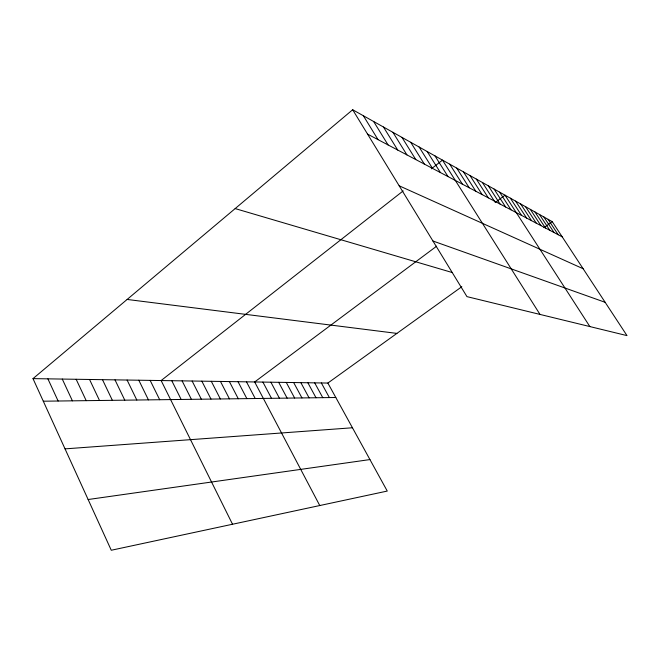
<?xml version="1.0" encoding="UTF-8"?>
<svg xmlns="http://www.w3.org/2000/svg" width="660" height="660" viewBox="0 0 660 660"><rect width="100%" height="100%" fill="white"/><g stroke="black" fill="none" stroke-linecap="round" stroke-linejoin="round"><path stroke-width="0.99" d="M33 378.625L327.863 383.056L387.263 491.065L111.268 550.25L33 378.625L352.671 109.75L552.255 221.669L627 335.618L466.958 296.629L352.671 109.75M403.161 190.921L161.131 380.548L232.535 524.246M431.343 168.844L442.481 160.116L540.004 314.424M436.623 246.205L254.669 381.959L319.762 505.535M495.107 202.562L505.015 195.179L589.858 326.568M327.863 383.056L461.81 286.721M543.922 227.659L552.255 221.669M88.135 499.521L369.947 459.574M65.035 448.874L352.457 427.771M43.296 401.206L335.808 397.501M127.132 299.45L396.899 333.399M235.166 208.585L452.001 272.464M432.935 241.007L605.154 302.313M399.168 185.79L583.135 268.744M367.57 134.12L562.229 236.866M548.113 219.343L558.203 234.745M543.856 216.959L554.062 232.559M539.484 214.508L549.805 230.315M534.98 211.984L545.432 228.005M530.351 209.385L540.928 225.621M525.583 206.712L536.283 223.171M520.666 203.956L531.506 220.654M515.608 201.118L526.581 218.056M510.394 198.19L521.507 215.374M499.628 192.159L511.03 209.839M494.076 189.04L505.618 206.984M488.342 185.831L500.041 204.039M482.427 182.515L494.274 201.003M476.314 179.083L488.317 197.86M470.002 175.543L482.163 194.609M463.477 171.88L475.802 191.251M456.72 168.094L469.219 187.77M449.724 164.175L462.396 184.173M434.973 155.9L448.008 176.575M427.193 151.536L440.41 172.565M419.108 147.007L432.514 168.399M410.718 142.296L424.322 164.076M401.989 137.404L415.8 159.58M392.923 132.322L406.939 154.902M383.476 127.025L397.708 150.026M373.634 121.506L388.088 144.944M363.371 115.756L378.048 139.648M321.354 382.957L329.373 397.584M314.688 382.858L322.773 397.666M307.857 382.75L316.008 397.757M300.844 382.643L309.07 397.848M293.65 382.536L301.95 397.93M286.267 382.429L294.632 398.029M278.685 382.313L287.125 398.12M270.897 382.198L279.419 398.219M262.894 382.074L271.491 398.318M246.469 381.835L255.222 398.524M238.037 381.703L246.865 398.632M229.375 381.579L238.276 398.739M220.457 381.439L229.441 398.854M211.291 381.307L220.349 398.97M201.844 381.158L210.986 399.085M192.126 381.018L201.341 399.209M182.102 380.87L191.408 399.333M171.781 380.713L181.162 399.465M150.15 380.383L159.695 399.737M138.806 380.218L148.434 399.877M127.099 380.045L136.81 400.026M114.997 379.863L124.789 400.174M102.49 379.673L112.365 400.331M89.546 379.475L99.511 400.496M76.156 379.277L86.204 400.661M62.279 379.071L72.41 400.843M47.908 378.856L58.121 401.016"/></g></svg>
